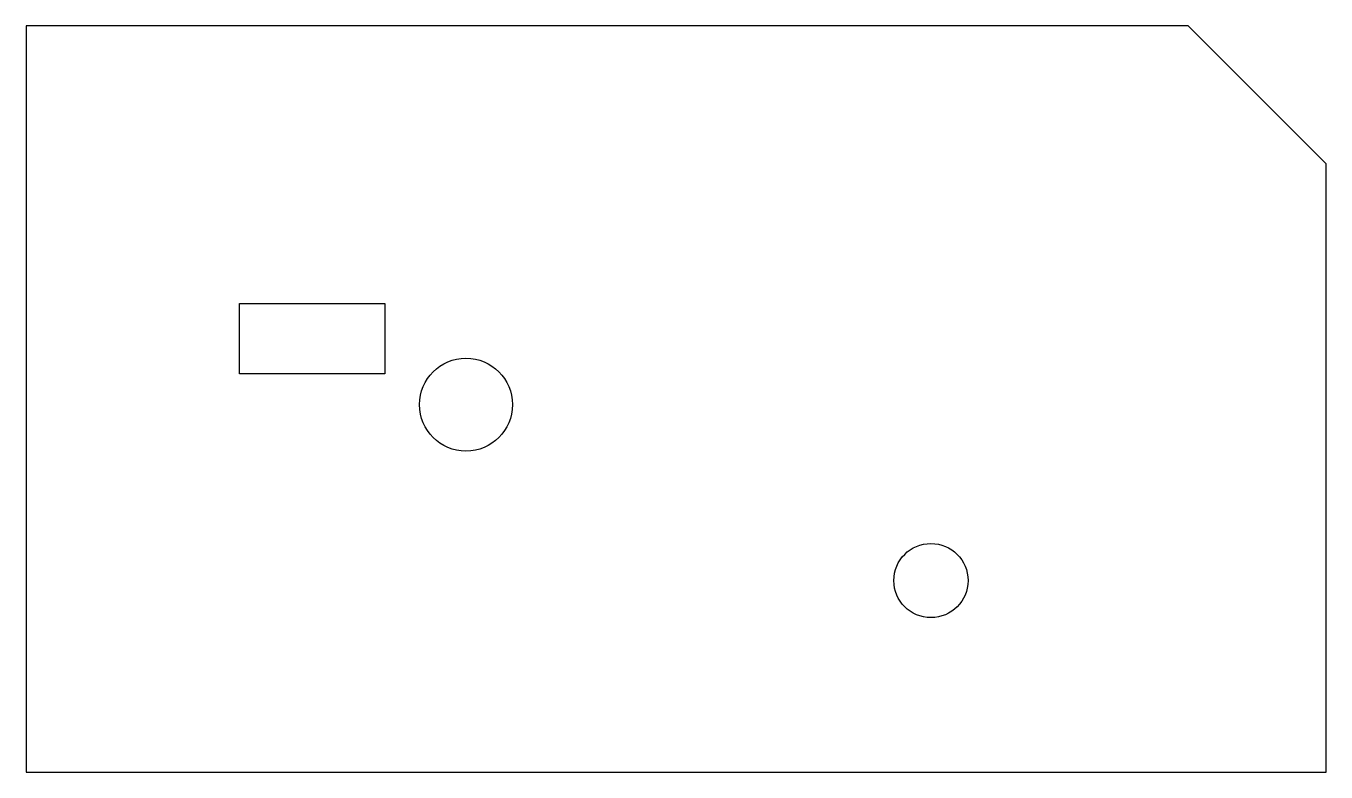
# Model space of a CAD drawing. Header units: millimetres. Extents: x 0 to 250, y 0 to 144.
import ezdxf

# ---------------------------------------------------------------- set-up
doc = ezdxf.new("R2010")
doc.units = ezdxf.units.MM
doc.layers.add('CUT', color=7, linetype='Continuous')

msp = doc.modelspace()

# ---------------------------------------------------------------- linework, layer by layer
at = {"layer": 'CUT'}
for p, q in [((0, 143.83), (0, 0)), ((223.88, 143.83), (0, 143.83)), ((250.44, 117.28), (223.88, 143.83)), ((250.44, 0), (250.44, 117.28)), ((41.13, 76.76), (41.13, 90.34)), ((41.13, 90.34), (69.13, 90.34)), ((69.13, 90.34), (69.13, 76.76)), ((69.13, 76.76), (41.13, 76.76)), ((0, 0), (250.44, 0))]:
    msp.add_line(p, q, dxfattribs=at)
for centre, radius in [((84.76, 70.83), 8.96), ((174.33, 36.91), 7.15)]:
    msp.add_circle(centre, radius, dxfattribs=at)

doc.saveas('drawing.dxf')
